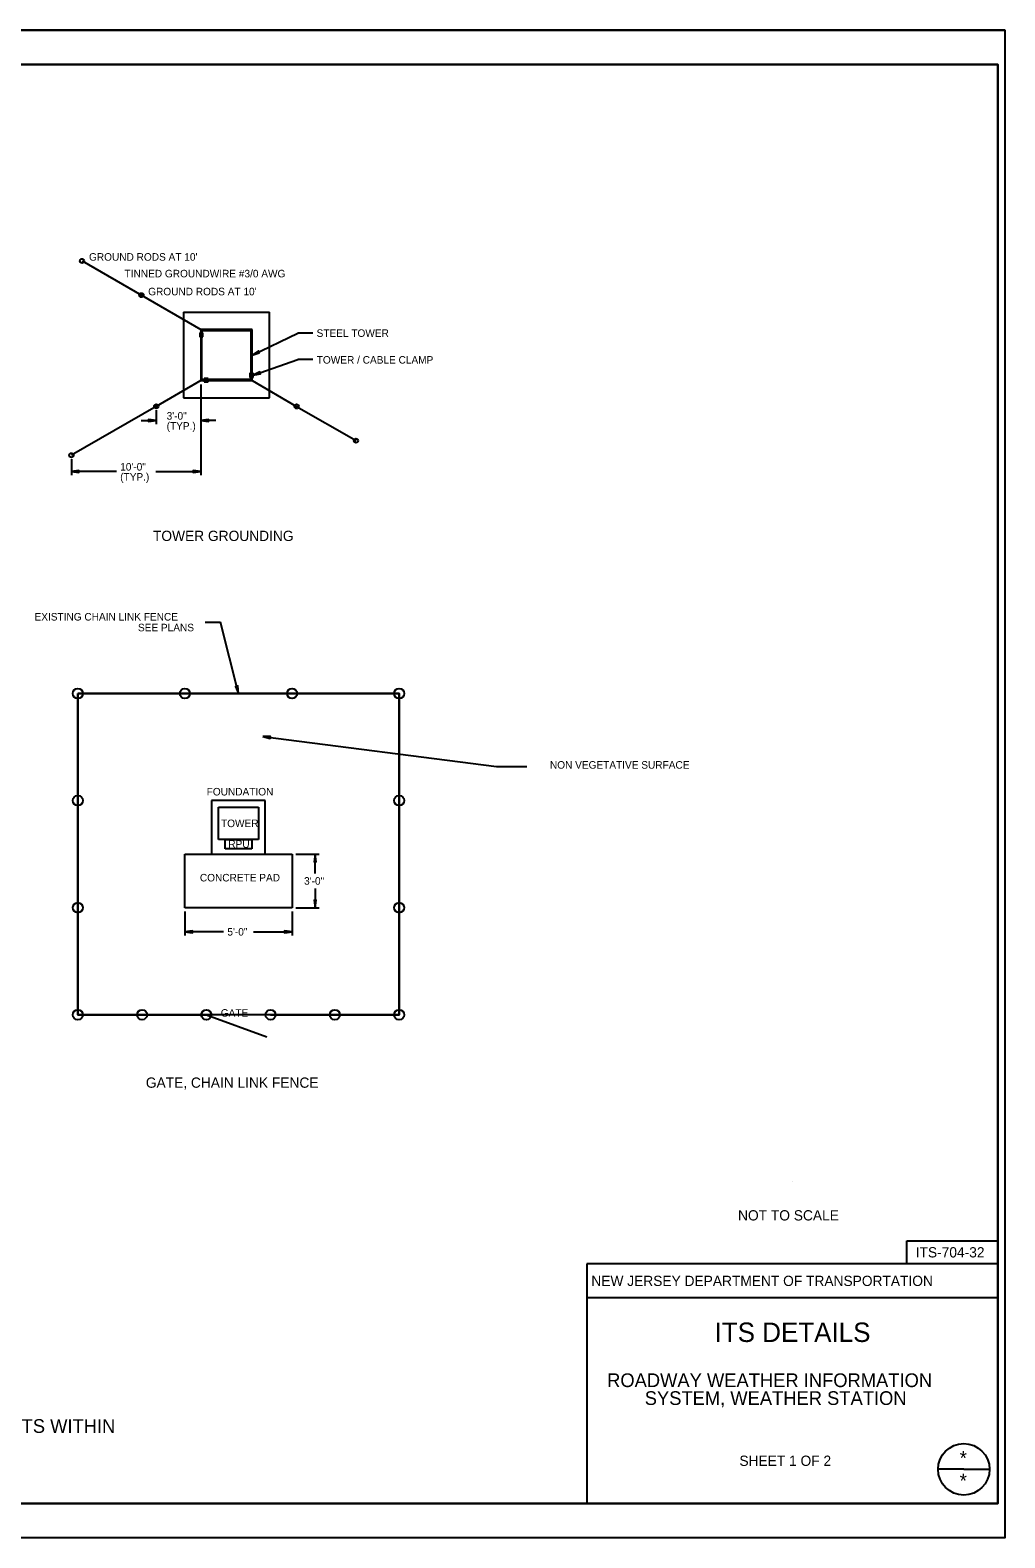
# Model space of a CAD drawing. Extents: x 507385 to 704973, y 495539 to 704964.
# Drawn here: x 508007 to 508433, y 495539 to 496199 of the extents above; entities that cross this region are included whole.
import ezdxf

# ---------------------------------------------------------------- set-up
doc = ezdxf.new("R2010")
doc.units = 0
doc.layers.add('1', color=7, linetype='Continuous')
doc.layers.add('41', color=7, linetype='Continuous')

msp = doc.modelspace()

# ---------------------------------------------------------------- linework, layer by layer
at = {"layer": '1'}
for p, q in [((508433.24, 496199.14), (507385.06, 496199.14)), ((508430.24, 496184.14), (507440.24, 496184.14)), ((508430.24, 495554.14), (508430.24, 496184.14)), ((508029.45, 496098.15), (508055.43, 496083.15)), ((508055.43, 496083.15), (508081.41, 496068.15)), ((508073.91, 496075.71), (508111.41, 496075.71)), ((508073.91, 496075.71), (508073.91, 496038.21)), ((508111.41, 496038.21), (508111.41, 496075.71)), ((508082.37, 496066.71), (508080.96, 496066.71)), ((508080.96, 496066.71), (508080.96, 496064.85)), ((508080.96, 496064.85), (508082.37, 496064.85)), ((508103.85, 496068.15), (508081.41, 496068.15)), ((508081.41, 496068.15), (508081.89, 496067.67)), ((508081.41, 496068.15), (508081.41, 496045.71)), ((508081.41, 496068.15), (508081.41, 496063.92)), ((508081.89, 496067.67), (508103.37, 496067.67)), ((508081.89, 496046.19), (508081.89, 496067.67)), ((508082.37, 496064.85), (508082.37, 496066.71)), ((508103.85, 496068.15), (508103.37, 496067.67)), ((508103.37, 496067.67), (508103.37, 496046.19)), ((508103.85, 496045.71), (508103.85, 496068.15)), ((508103.85, 496056.93), (508123.83, 496066.55)), ((508130.43, 496066.55), (508123.83, 496066.55)), ((508103.85, 496045.71), (508103.85, 496049.94)), ((508104.3, 496048.08), (508123.91, 496055.03)), ((508130.51, 496055.03), (508123.91, 496055.03)), ((508081.41, 496045.71), (508061.91, 496034.46)), ((508081.41, 496045.71), (508081.89, 496046.19)), ((508081.41, 496045.71), (508085.64, 496045.71)), ((508081.41, 496045.71), (508103.85, 496045.71)), ((508081.41, 496044.06), (508081.41, 496026.6)), ((508103.37, 496046.19), (508081.89, 496046.19)), ((508082.85, 496046.67), (508082.85, 496045.26)), ((508084.71, 496046.67), (508082.85, 496046.67)), ((508082.85, 496045.26), (508084.71, 496045.26)), ((508084.71, 496045.26), (508084.71, 496046.67)), ((508104.3, 496049.01), (508102.89, 496049.01)), ((508102.89, 496049.01), (508102.89, 496047.15)), ((508102.89, 496047.15), (508104.3, 496047.15)), ((508103.85, 496045.71), (508103.37, 496046.19)), ((508103.85, 496045.71), (508123.35, 496034.46)), ((508104.3, 496047.15), (508104.3, 496049.01)), ((508073.91, 496038.21), (508111.41, 496038.21)), ((508081.41, 496042.41), (508081.41, 496004.3)), ((508061.91, 496034.46), (508024.81, 496013.04)), ((508061.91, 496032.81), (508061.91, 496026.6)), ((508123.35, 496034.46), (508149.33, 496019.46)), ((508055.31, 496028.25), (508061.91, 496028.25)), ((508088.01, 496028.25), (508081.41, 496028.25)), ((508024.81, 496011.39), (508024.81, 496004.3)), ((508044.5, 496005.95), (508024.81, 496005.95)), ((508061.73, 496005.95), (508081.41, 496005.95)), ((508083.4, 495940.02), (508090, 495940.02)), ((508097.91, 495908.73), (508090, 495940.02)), ((508168.22, 495908.73), (508027.61, 495908.73)), ((508027.61, 495908.73), (508027.61, 495768.12)), ((508168.22, 495768.12), (508168.22, 495908.73)), ((508108.6, 495889.94), (508210.75, 495876.87)), ((508210.75, 495876.87), (508224.13, 495876.87)), ((508109.57, 495861.87), (508086.14, 495861.87)), ((508086.14, 495861.87), (508086.14, 495838.44)), ((508089.11, 495858.93), (508106.69, 495858.93)), ((508089.11, 495844.92), (508089.11, 495858.93)), ((508106.69, 495858.93), (508106.69, 495844.92)), ((508109.57, 495838.44), (508109.57, 495861.87)), ((508106.69, 495844.92), (508089.11, 495844.92)), ((508092.02, 495844.92), (508103.78, 495844.92)), ((508092.02, 495840.81), (508092.02, 495844.92)), ((508103.78, 495844.92), (508103.78, 495840.81)), ((508074.47, 495838.44), (508121.36, 495838.44)), ((508074.47, 495814.98), (508074.47, 495838.44)), ((508086.14, 495838.44), (508109.57, 495838.44)), ((508103.78, 495840.81), (508092.02, 495840.81)), ((508121.36, 495838.44), (508121.36, 495814.98)), ((508123.01, 495838.44), (508133.14, 495838.44)), ((508131.49, 495830.01), (508131.49, 495838.44)), ((508131.49, 495823.41), (508131.49, 495814.98)), ((508121.36, 495814.98), (508074.47, 495814.98)), ((508074.47, 495813.33), (508074.47, 495802.79)), ((508121.36, 495813.33), (508121.36, 495802.79)), ((508123.01, 495814.98), (508133.14, 495814.98)), ((508091.39, 495804.44), (508074.47, 495804.44)), ((508104.44, 495804.44), (508121.36, 495804.44)), ((508027.61, 495768.12), (508083.86, 495768.12)), ((508083.86, 495768.12), (508110.29, 495758.52)), ((508111.97, 495768.12), (508168.22, 495768.12)), ((508340.29, 495695.32), (508340.29, 495695.32)), ((508390.29, 495659.14), (508390.29, 495669.14)), ((508390.29, 495669.14), (508430.29, 495669.14)), ((508430.29, 495659.14), (508250.29, 495659.14)), ((508250.29, 495659.14), (508250.29, 495554.14)), ((508430.29, 495644.14), (508250.29, 495644.14)), ((508415.29, 495569.14), (508404.04, 495569.14)), ((508415.29, 495569.14), (508426.54, 495569.14)), ((507440.24, 495554.14), (508430.24, 495554.14)), ((508433.24, 495539.14), (507385.06, 495539.14))]:
    msp.add_line(p, q, dxfattribs=at)
for points in [[(508103.85, 496056.93), (508107.03, 496057.93), (508106.51, 496058.21), (508106.62, 496058.79)], [(508104.3, 496048.08), (508107.57, 496048.74), (508107.08, 496049.06), (508107.26, 496049.63)], [(508104.3, 496048.08), (508107.57, 496048.74), (508107.08, 496049.06), (508107.26, 496049.63)], [(508061.91, 496028.25), (508058.6, 496028.72), (508058.96, 496028.25), (508058.6, 496027.77)], [(508061.91, 496028.25), (508058.6, 496028.72), (508058.96, 496028.25), (508058.6, 496027.77)], [(508081.41, 496028.25), (508084.72, 496027.77), (508084.36, 496028.25), (508084.72, 496028.72)], [(508024.81, 496005.95), (508028.12, 496005.47), (508027.77, 496005.95), (508028.12, 496006.42)], [(508024.81, 496005.95), (508028.12, 496005.47), (508027.77, 496005.95), (508028.12, 496006.42)], [(508081.41, 496005.95), (508078.1, 496006.42), (508078.46, 496005.95), (508078.1, 496005.47)], [(508097.91, 495908.73), (508097.56, 495912.05), (508097.19, 495911.59), (508096.64, 495911.82)], [(508027.61, 495908.73), (508168.22, 495908.73), (508168.22, 495768.12), (508027.61, 495768.12)], [(508108.6, 495889.94), (508111.82, 495889.05), (508111.53, 495889.57), (508111.94, 495889.99)], [(508108.6, 495889.94), (508111.82, 495889.05), (508111.53, 495889.57), (508111.94, 495889.99)], [(508131.49, 495838.44), (508131.02, 495835.13), (508131.49, 495835.49), (508131.96, 495835.13)], [(508131.49, 495838.44), (508131.02, 495835.13), (508131.49, 495835.49), (508131.96, 495835.13)], [(508131.49, 495814.98), (508131.96, 495818.29), (508131.49, 495817.93), (508131.02, 495818.29)], [(508131.49, 495814.98), (508131.96, 495818.29), (508131.49, 495817.93), (508131.02, 495818.29)], [(508074.47, 495804.44), (508077.78, 495803.96), (508077.42, 495804.44), (508077.78, 495804.91)], [(508121.36, 495804.44), (508118.05, 495804.91), (508118.41, 495804.44), (508118.05, 495803.96)], [(508121.36, 495804.44), (508118.05, 495804.91), (508118.41, 495804.44), (508118.05, 495803.96)]]:
    msp.add_lwpolyline(points, close=True, dxfattribs=at)
for centre, radius in [((508029.44, 496098.14), 0.937), ((508055.42, 496083.14), 0.937), ((508061.91, 496034.46), 0.937), ((508123.34, 496034.45), 0.937), ((508149.32, 496019.45), 0.937), ((508024.81, 496013.04), 0.937), ((508027.59, 495908.76), 2.2), ((508074.48, 495908.76), 2.2), ((508121.34, 495908.76), 2.2), ((508168.22, 495908.76), 2.2), ((508027.59, 495861.89), 2.2), ((508168.22, 495861.89), 2.2), ((508027.59, 495815.01), 2.2), ((508168.22, 495815.01), 2.2), ((508027.59, 495768.14), 2.2), ((508055.72, 495768.14), 2.2), ((508083.84, 495768.14), 2.2), ((508111.97, 495768.14), 2.2), ((508140.09, 495768.14), 2.2), ((508168.22, 495768.14), 2.2), ((508415.29, 495569.14), 11.25)]:
    msp.add_circle(centre, radius, dxfattribs=at)
at = {"layer": '41'}
for points in [[(507385.06, 496199.14), (508433.24, 496199.14), (508433.24, 495539.14), (507385.06, 495539.14)], [(507440.24, 496184.14), (508430.24, 496184.14), (508430.24, 495554.14), (507440.24, 495554.14)]]:
    msp.add_lwpolyline(points, close=True, dxfattribs=at)

# ---------------------------------------------------------------- texts
at = {"layer": '1'}
for s, height, p in [("GROUND RODS AT 10'", 3.3, (508032.51, 496098.22)), ('TINNED GROUNDWIRE #3/0 AWG', 3.3, (508048.06, 496090.93)), ("GROUND RODS AT 10'", 3.3, (508058.39, 496083.07)), ('STEEL TOWER', 3.3, (508132.08, 496064.87)), ('TOWER / CABLE CLAMP', 3.3, (508132.16, 496053.16)), ('3\'-0"', 3.3, (508066.47, 496028.64)), ('(TYP.)', 3.3, (508066.47, 496024.24)), ('(TYP.)', 3.3, (508046.15, 496001.94)), ('10\'-0"', 3.3, (508046.15, 496006.34)), ('TOWER GROUNDING', 4.5, (508060.49, 495975.52)), ('EXISTING CHAIN LINK FENCE', 3.3, (508008.66, 495940.7)), ('SEE PLANS', 3.3, (508053.92, 495935.98)), ('NON VEGETATIVE SURFACE', 3.3, (508234.19, 495875.85)), ('FOUNDATION', 3.3, (508083.99, 495864.13)), ('TOWER', 3.3, (508090.26, 495850.27)), ('RPU', 3.3, (508093.46, 495841.21)), ('CONCRETE PAD', 3.3, (508081.02, 495826.49)), ('3\'-0"', 3.3, (508126.61, 495825.06)), ('5\'-0"', 3.3, (508093.04, 495802.79)), (' GATE', 3.3, (508088.93, 495767.27)), ('GATE, CHAIN LINK FENCE', 4.5, (508057.37, 495736.17)), ('NOT TO SCALE', 4.5, (508316.49, 495678.07)), ('ITS-704-32', 4.5, (508394.24, 495661.89)), ('NEW JERSEY DEPARTMENT OF TRANSPORTATION', 4.5, (508252.31, 495649.39)), ('ITS DETAILS', 8.5, (508306.23, 495624.89)), ('ROADWAY WEATHER INFORMATION', 6, (508259.21, 495605.14)), ('SYSTEM, WEATHER STATION', 6, (508275.67, 495597.32)), ('INSTALL COPPER MESH OR STEEL WOOL IN ALL CONDUITS WITHIN ', 6, (507779.65, 495585.09)), ('SHEET 1 OF 2', 4.5, (508317.1, 495570.64)), ('*', 6, (508413.5, 495571.11)), ('*', 6, (508413.5, 495561.18))]:
    msp.add_text(s, height=height, dxfattribs=at).set_placement(p)

doc.saveas('drawing.dxf')
